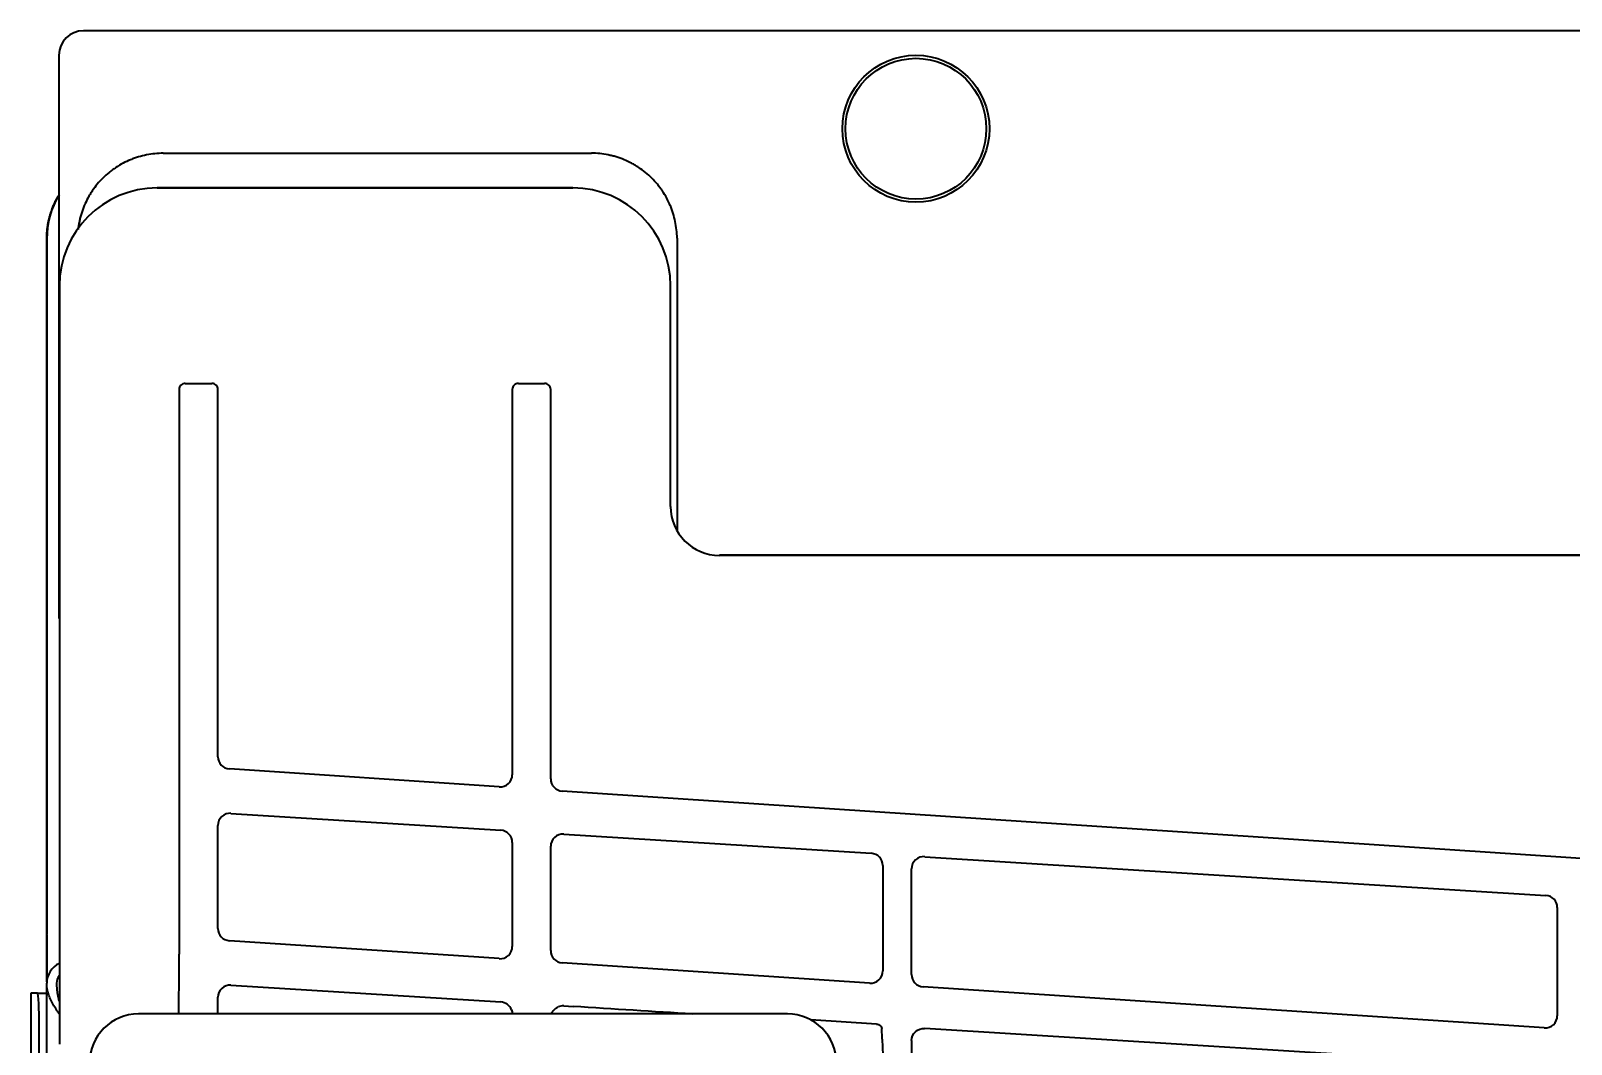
# Model space of a CAD drawing. Extents: x 6336 to 10269, y -393 to 3036.
# Drawn here: x 8426.8 to 8552.6, y 2894.8 to 2977.5 of the extents above; entities that cross this region are included whole.
import ezdxf

# ---------------------------------------------------------------- set-up
doc = ezdxf.new("R2010")
doc.units = 0
doc.header["$LTSCALE"] = 5
doc.layers.add('1', color=7, linetype='CONTINUOUS', true_color=0xffffff)

msp = doc.modelspace()

# ---------------------------------------------------------------- linework, layer by layer
at = {"layer": '1', "color": 7, "linetype": 'Continuous', "lineweight": 35}
for p, q in [((9175.07, 2977.53), (8431.07, 2977.53)), ((8429.07, 2975.53), (8429.07, 2929.53)), ((8437.59, 2967.53), (8472.56, 2967.53)), ((8471.04, 2964.69), (8437.1, 2964.69)), ((8437.1, 2964.69), (8437.1, 2964.68)), ((8471.04, 2964.68), (8437.1, 2964.68)), ((8471.04, 2964.69), (8471.04, 2964.68)), ((8479.56, 2960.59), (8479.56, 2936.69)), ((8428.07, 2960.53), (8428.07, 2903.73)), ((8428.08, 2960.53), (8428.07, 2960.53)), ((8428.08, 2903.72), (8428.08, 2960.53)), ((8429.11, 2956.7), (8429.11, 2894.76)), ((8429.11, 2956.7), (8429.11, 2956.7)), ((8429.11, 2956.7), (8429.11, 2894.76)), ((8479.03, 2938.68), (8479.03, 2956.7)), ((8479.03, 2956.7), (8479.03, 2956.7)), ((8479.03, 2938.68), (8479.03, 2956.7)), ((8438.88, 2948.23), (8438.88, 2902.12)), ((8439.39, 2948.73), (8439.4, 2948.73)), ((8439.4, 2948.73), (8441.55, 2948.73)), ((8441.56, 2948.73), (8441.55, 2948.73)), ((8442.06, 2918.24), (8442.06, 2948.23)), ((8466.1, 2948.23), (8466.1, 2916.77)), ((8466.61, 2948.73), (8466.6, 2948.73)), ((8466.61, 2948.73), (8468.73, 2948.73)), ((8468.73, 2948.73), (8468.74, 2948.73)), ((8469.24, 2916.43), (8469.24, 2948.23)), ((8479.03, 2938.68), (8479.03, 2938.68)), ((9123.12, 2934.69), (8483.03, 2934.69)), ((8483.03, 2934.69), (8483.03, 2934.68)), ((9123.12, 2934.68), (8483.03, 2934.68)), ((8496.95, 2934.7), (8496.94, 2934.69)), ((8496.95, 2934.7), (8496.97, 2934.69)), ((8465.04, 2915.78), (8442.99, 2917.24)), ((8702.85, 2900), (8470.18, 2915.43)), ((8443.12, 2913.61), (8465.17, 2912.24)), ((8442.06, 2904.21), (8442.06, 2912.62)), ((8470.3, 2911.92), (8495.42, 2910.35)), ((8466.1, 2911.24), (8466.1, 2902.74)), ((8469.24, 2902.4), (8469.24, 2910.92)), ((8496.36, 2909.35), (8496.36, 2900.74)), ((8498.72, 2900.45), (8498.72, 2909.07)), ((8499.79, 2910.07), (8550.52, 2906.9)), ((8551.46, 2905.91), (8551.46, 2897.08)), ((8428.07, 2903.66), (8428.07, 2899.73)), ((8428.08, 2899.86), (8428.08, 2903.69)), ((8465.04, 2901.75), (8442.99, 2903.21)), ((8495.29, 2899.74), (8470.18, 2901.41)), ((8426.77, 2898.93), (8426.78, 2898.93)), ((8426.77, 2898.93), (8426.77, 2249.53)), ((8427.31, 2898.93), (8426.78, 2898.93)), ((8427.31, 2898.93), (8428.07, 2898.93)), ((8428.07, 2264.33), (8428.07, 2899.73)), ((8443.12, 2899.59), (8465.17, 2898.21)), ((8550.39, 2896.09), (8499.66, 2899.45)), ((8442.06, 2897.23), (8442.06, 2898.59)), ((8470.3, 2897.89), (8471.08, 2897.84)), ((8488.57, 2897.23), (8435.57, 2897.23)), ((8495.86, 2896.4), (8490.49, 2896.74)), ((8427.46, 2252.53), (8427.46, 2895.93)), ((8550.52, 2892.87), (8499.79, 2896.04)), ((8429.11, 2894.76), (8429.11, 2894.76)), ((8498.72, 2895.05), (8498.72, 2891.66))]:
    msp.add_line(p, q, dxfattribs=at)
for radius in [6, 5.75]:
    msp.add_circle((8499.07, 2969.53), radius, dxfattribs=at)
for centre, radius, start in [((8431.07, 2975.53), 2, 90), ((8429.87, 2899.73), 1.8, 114.9652), ((8429.87, 2899.73), 1, 139.4352)]:
    msp.add_arc(centre, radius, start, 180, dxfattribs=at)
for centre, major_axis, ratio, start_param, end_param in [((8437.12, 2956.68), (5.67, -5.67), 0.997776, 2.357564, 3.925621), ((8471.02, 2956.68), (-5.67, -5.67), 0.997776, 2.357564, 3.925621), ((8435.08, 2960.52), (4.95, -4.95), 0.999478, 3.386374, 3.926382), ((8439.39, 2948.23), (0.501, 0), 0.998459, 1.570796, 3.141593), ((8441.56, 2948.23), (0, -0.5), 0.99925, 1.570796, 3.141593), ((8466.6, 2948.23), (0.501, 0), 0.998459, 1.570796, 3.141593), ((8468.74, 2948.23), (0, -0.5), 0.99925, 1.570796, 3.141593), ((8483.04, 2938.69), (-2.84, -2.84), 0.996244, 5.499157, 7.067214), ((8443.06, 2918.24), (0.477, -0.88), 0.998873, 4.215837, 5.7215), ((8465.1, 2916.77), (0.739, -0.675), 0.998632, 5.388335, 7.022435), ((8470.24, 2916.43), (0.477, -0.88), 0.998873, 4.215837, 5.7215), ((8443.06, 2912.62), (-0.478, -0.879), 0.998825, 3.575991, 5.210091), ((8465.1, 2911.24), (-0.746, -0.667), 0.998687, 2.413283, 3.918945), ((8470.24, 2910.92), (-0.478, -0.879), 0.998825, 3.575991, 5.210091), ((8495.36, 2909.35), (-0.746, -0.667), 0.998687, 2.413283, 3.918945), ((8499.72, 2909.08), (-0.478, -0.879), 0.998825, 3.575991, 5.210091), ((8550.46, 2905.91), (-0.746, -0.667), 0.998687, 2.413283, 3.918945), ((8443.06, 2904.21), (0.477, -0.88), 0.998873, 4.215837, 5.7215), ((8465.1, 2902.74), (0.739, -0.675), 0.998632, 5.388335, 7.022435), ((8438.74, 2902.12), (0, -8.4), 0.017478, 0.948659, 1.5709), ((8470.24, 2902.4), (0.477, -0.88), 0.998873, 4.215837, 5.7215), ((8495.36, 2900.74), (0.739, -0.675), 0.998632, 5.388335, 7.022435), ((8499.72, 2900.45), (0.477, -0.88), 0.998873, 4.215837, 5.7215), ((8427.31, 2895.93), (0, -3), 0.052336, 1.570796, 3.141593), ((8443.06, 2898.59), (-0.478, -0.879), 0.998825, 3.575991, 5.210091), ((8465.1, 2897.21), (-0.746, -0.667), 0.998687, 2.784567, 3.918945), ((8470.24, 2896.89), (-0.478, -0.879), 0.998825, 3.575991, 4.057119), ((8468.31, 2897.83), (52.87, -3.29), 0.003362, 1.331984, 1.518572), ((8435.57, 2893.23), (2.83, -2.83), 0.999695, 2.356347, 3.926839), ((8488.57, 2893.23), (-2.83, -2.83), 0.999695, 2.356347, 3.926839), ((8550.46, 2897.08), (0.739, -0.675), 0.998632, 5.388335, 7.022435)]:
    msp.add_ellipse(centre, major_axis=major_axis, ratio=ratio, start_param=start_param, end_param=end_param, dxfattribs=at)
at = {"layer": '1', "color": 7, "linetype": 'Continuous', "lineweight": 35, "extrusion": (0, 0, -1)}
msp.add_ellipse((8499.72, 2895.05), major_axis=(-0.478, -0.879), ratio=0.998825, start_param=1.073094, end_param=2.707194, dxfattribs=at)
at = {"layer": '1', "color": 7, "linetype": 'Continuous', "lineweight": 35}
for points, knots in [([(8437.59, 2967.53), (8437.36, 2967.53), (8437.13, 2967.51), (8436.68, 2967.47), (8436.23, 2967.4), (8435.79, 2967.29), (8435.52, 2967.21), (8435.46, 2967.2), (8435.35, 2967.16), (8435.3, 2967.14), (8435.14, 2967.08), (8435.03, 2967.04), (8434.71, 2966.91), (8434.3, 2966.72), (8433.91, 2966.49), (8433.63, 2966.3), (8433.53, 2966.23), (8433.4, 2966.13), (8433.35, 2966.1), (8433.26, 2966.03), (8433.21, 2965.99), (8432.99, 2965.81), (8432.82, 2965.66), (8432.5, 2965.34), (8432.19, 2965.01), (8431.92, 2964.64), (8431.76, 2964.41), (8431.73, 2964.36), (8431.67, 2964.26), (8431.64, 2964.21), (8431.55, 2964.07), (8431.49, 2963.97), (8431.33, 2963.67), (8431.13, 2963.26), (8430.97, 2962.83), (8430.87, 2962.51), (8430.84, 2962.4), (8430.8, 2962.23), (8430.78, 2962.18), (8430.76, 2962.06), (8430.75, 2962.01), (8430.69, 2961.74), (8430.66, 2961.52), (8430.63, 2961.3)], [0, 0, 0, 0, 0.066834, 0.066834, 0.133668, 0.200501, 0.200501, 0.21721, 0.21721, 0.233918, 0.233918, 0.267335, 0.267335, 0.334169, 0.401003, 0.401003, 0.43442, 0.43442, 0.451128, 0.451128, 0.467836, 0.467836, 0.53467, 0.53467, 0.601504, 0.668338, 0.668338, 0.685046, 0.685046, 0.701755, 0.701755, 0.735172, 0.735172, 0.802005, 0.868839, 0.868839, 0.902256, 0.902256, 0.918964, 0.918964, 0.935673, 0.935673, 1, 1, 1, 1]), ([(8479.56, 2960.59), (8479.56, 2960.82), (8479.54, 2961.05), (8479.49, 2961.5), (8479.42, 2961.95), (8479.31, 2962.38), (8479.23, 2962.66), (8479.21, 2962.71), (8479.17, 2962.82), (8479.15, 2962.87), (8479.09, 2963.04), (8479.05, 2963.14), (8478.92, 2963.46), (8478.72, 2963.87), (8478.49, 2964.25), (8478.3, 2964.54), (8478.23, 2964.63), (8478.13, 2964.77), (8478.09, 2964.81), (8478.02, 2964.9), (8477.99, 2964.95), (8477.8, 2965.17), (8477.65, 2965.34), (8477.33, 2965.66), (8476.99, 2965.96), (8476.62, 2966.23), (8476.39, 2966.39), (8476.34, 2966.42), (8476.24, 2966.48), (8476.19, 2966.51), (8476.04, 2966.6), (8475.94, 2966.65), (8475.64, 2966.81), (8475.23, 2967.01), (8474.81, 2967.16), (8474.48, 2967.26), (8474.37, 2967.29), (8474.2, 2967.33), (8474.15, 2967.34), (8474.04, 2967.37), (8473.98, 2967.38), (8473.7, 2967.44), (8473.25, 2967.5), (8472.79, 2967.53), (8472.56, 2967.53)], [0, 0, 0, 0, 0.0625, 0.0625, 0.125, 0.1875, 0.1875, 0.203125, 0.203125, 0.21875, 0.21875, 0.25, 0.25, 0.3125, 0.375, 0.375, 0.40625, 0.40625, 0.421875, 0.421875, 0.4375, 0.4375, 0.5, 0.5, 0.5625, 0.625, 0.625, 0.640625, 0.640625, 0.65625, 0.65625, 0.6875, 0.6875, 0.75, 0.8125, 0.8125, 0.84375, 0.84375, 0.859375, 0.859375, 0.875, 0.875, 0.9375, 1, 1, 1, 1]), ([(8428.07, 2960.53), (8428.07, 2960.53), (8428.07, 2960.53), (8428.07, 2960.53), (8428.07, 2960.53), (8428.07, 2960.53), (8428.07, 2960.53), (8428.07, 2960.53), (8428.07, 2960.53), (8428.07, 2960.54), (8428.07, 2960.54), (8428.07, 2960.54), (8428.07, 2960.54), (8428.07, 2960.54), (8428.07, 2960.54), (8428.07, 2960.55), (8428.07, 2960.55), (8428.07, 2960.55), (8428.07, 2960.55), (8428.07, 2960.56), (8428.07, 2960.56), (8428.07, 2960.56), (8428.07, 2960.57), (8428.07, 2960.57), (8428.07, 2960.57), (8428.07, 2960.58), (8428.07, 2960.58), (8428.07, 2960.58), (8428.07, 2960.59), (8428.07, 2960.59), (8428.07, 2960.6), (8428.07, 2960.6), (8428.07, 2960.61), (8428.07, 2960.61), (8428.07, 2960.62), (8428.07, 2960.62), (8428.07, 2960.63), (8428.07, 2960.63), (8428.07, 2960.64), (8428.07, 2960.65), (8428.07, 2960.65), (8428.07, 2960.66), (8428.07, 2960.66), (8428.07, 2960.67), (8428.07, 2960.68), (8428.07, 2960.68), (8428.07, 2960.69), (8428.08, 2960.7), (8428.08, 2960.71), (8428.08, 2960.71), (8428.08, 2960.72), (8428.08, 2960.73), (8428.08, 2960.74), (8428.08, 2960.74), (8428.08, 2960.75), (8428.08, 2960.76), (8428.08, 2960.77), (8428.08, 2960.78), (8428.08, 2960.79), (8428.08, 2960.8), (8428.08, 2960.81), (8428.08, 2960.82), (8428.08, 2960.82), (8428.08, 2960.83), (8428.08, 2960.84), (8428.08, 2960.85), (8428.08, 2960.86), (8428.08, 2960.87), (8428.08, 2960.89), (8428.08, 2960.9), (8428.08, 2960.91), (8428.08, 2960.92), (8428.08, 2960.93), (8428.09, 2960.94), (8428.09, 2960.95), (8428.09, 2960.96), (8428.09, 2960.97), (8428.09, 2960.99), (8428.09, 2961), (8428.09, 2961.01), (8428.09, 2961.02), (8428.09, 2961.04), (8428.09, 2961.05), (8428.09, 2961.06), (8428.09, 2961.07), (8428.1, 2961.09), (8428.1, 2961.1), (8428.1, 2961.11), (8428.1, 2961.13), (8428.1, 2961.14), (8428.1, 2961.16), (8428.1, 2961.17), (8428.11, 2961.28), (8428.14, 2961.49), (8428.18, 2961.78), (8428.24, 2962.06), (8428.31, 2962.32), (8428.38, 2962.57), (8428.45, 2962.8), (8428.52, 2963.01), (8428.62, 2963.24), (8428.73, 2963.49), (8428.85, 2963.74), (8428.94, 2963.9), (8428.97, 2963.96)], [0, 0, 0, 0, 0.000039, 0.000119, 0.00024, 0.000403, 0.00061, 0.000859, 0.001152, 0.001489, 0.00187, 0.002294, 0.002762, 0.003274, 0.00383, 0.004429, 0.005073, 0.00576, 0.006491, 0.007267, 0.008086, 0.008949, 0.009855, 0.010806, 0.011801, 0.012839, 0.013922, 0.015048, 0.016219, 0.017433, 0.018691, 0.019993, 0.021339, 0.022729, 0.024163, 0.025641, 0.027163, 0.028729, 0.030338, 0.031992, 0.033689, 0.035431, 0.037216, 0.039046, 0.040919, 0.042836, 0.044797, 0.046802, 0.048851, 0.050944, 0.053081, 0.055262, 0.057487, 0.059755, 0.062068, 0.064425, 0.066825, 0.06927, 0.071758, 0.07429, 0.076867, 0.079487, 0.082151, 0.084859, 0.087611, 0.090407, 0.093247, 0.096131, 0.099059, 0.102031, 0.105047, 0.108106, 0.11121, 0.114357, 0.117549, 0.120784, 0.124064, 0.127387, 0.130754, 0.134165, 0.137621, 0.14112, 0.144663, 0.14825, 0.151881, 0.155556, 0.159274, 0.163037, 0.166844, 0.170694, 0.174589, 0.178528, 0.18251, 0.269795, 0.352952, 0.431982, 0.506884, 0.577658, 0.644305, 0.706824, 0.765217, 0.851757, 0.937974, 1, 1, 1, 1]), ([(8429.1, 2897.25), (8429.07, 2897.28), (8429.05, 2897.31), (8429, 2897.38), (8428.97, 2897.41), (8428.92, 2897.49), (8428.9, 2897.52), (8428.78, 2897.7), (8428.68, 2897.85), (8428.52, 2898.14), (8428.44, 2898.28), (8428.31, 2898.57), (8428.26, 2898.72), (8428.19, 2898.93), (8428.17, 2899), (8428.14, 2899.11), (8428.13, 2899.15), (8428.12, 2899.22), (8428.11, 2899.26), (8428.08, 2899.44), (8428.07, 2899.58), (8428.07, 2899.73)], [0, 0, 0, 0, 0.038209, 0.038209, 0.081926, 0.081926, 0.125644, 0.125644, 0.300515, 0.300515, 0.475387, 0.475387, 0.650258, 0.650258, 0.737693, 0.737693, 0.781411, 0.781411, 0.825129, 0.825129, 1, 1, 1, 1]), ([(8428.87, 2899.73), (8428.87, 2899.69), (8428.87, 2899.65), (8428.87, 2899.58), (8428.88, 2899.54), (8428.88, 2899.44), (8428.89, 2899.36), (8428.91, 2899.15), (8428.92, 2899), (8428.98, 2898.66), (8429.03, 2898.47), (8429.08, 2898.28)], [0, 0, 0, 0, 0.074552, 0.074552, 0.149103, 0.149103, 0.298207, 0.298207, 0.596413, 0.596413, 1, 1, 1, 1]), ([(8469.3, 2897.23), (8469.3, 2897.23), (8469.3, 2897.23), (8469.31, 2897.26), (8469.33, 2897.31), (8469.35, 2897.35), (8469.38, 2897.39), (8469.39, 2897.41), (8469.43, 2897.47), (8469.49, 2897.55), (8469.55, 2897.62), (8469.61, 2897.66), (8469.63, 2897.68), (8469.67, 2897.71), (8469.69, 2897.72), (8469.75, 2897.76), (8469.79, 2897.78), (8469.84, 2897.8)], [0, 0, 0, 0, 0.015351, 0.015351, 0.104864, 0.194378, 0.194378, 0.283892, 0.283892, 0.462919, 0.641946, 0.641946, 0.731459, 0.731459, 0.820973, 0.820973, 1, 1, 1, 1]), ([(8466.03, 2897.57), (8466.06, 2897.52), (8466.07, 2897.46), (8466.09, 2897.37), (8466.1, 2897.33), (8466.1, 2897.27), (8466.1, 2897.24), (8466.1, 2897.21)], [0, 0, 0, 0, 0.5, 0.5, 0.75, 0.75, 1, 1, 1, 1]), ([(8495.86, 2896.4), (8495.88, 2896.4), (8495.9, 2896.4), (8495.94, 2896.39), (8495.95, 2896.39), (8495.98, 2896.38), (8495.99, 2896.38), (8496.03, 2896.37), (8496.05, 2896.36), (8496.08, 2896.34), (8496.09, 2896.33), (8496.11, 2896.32), (8496.14, 2896.3), (8496.15, 2896.29), (8496.17, 2896.27), (8496.18, 2896.26), (8496.21, 2896.23), (8496.22, 2896.21), (8496.24, 2896.18), (8496.24, 2896.17), (8496.25, 2896.16), (8496.25, 2896.16), (8496.26, 2896.14), (8496.26, 2896.13), (8496.27, 2896.09), (8496.28, 2896.06), (8496.28, 2896.04)], [0, 0, 0, 0, 0.125, 0.125, 0.1875, 0.1875, 0.25, 0.25, 0.375, 0.375, 0.4375, 0.4375, 0.5, 0.5625, 0.5625, 0.625, 0.625, 0.75, 0.75, 0.78125, 0.78125, 0.8125, 0.8125, 0.875, 0.875, 1, 1, 1, 1]), ([(8496.4, 2893.48), (8496.4, 2893.69), (8496.39, 2893.9), (8496.38, 2894.33), (8496.37, 2894.54), (8496.34, 2894.97), (8496.33, 2895.18), (8496.3, 2895.61), (8496.29, 2895.82), (8496.28, 2896.04)], [0, 0, 0, 0, 0.25, 0.25, 0.5, 0.5, 0.75, 0.75, 1, 1, 1, 1])]:
    msp.add_open_spline(points, degree=3, knots=knots, dxfattribs=at)

doc.saveas('drawing.dxf')
